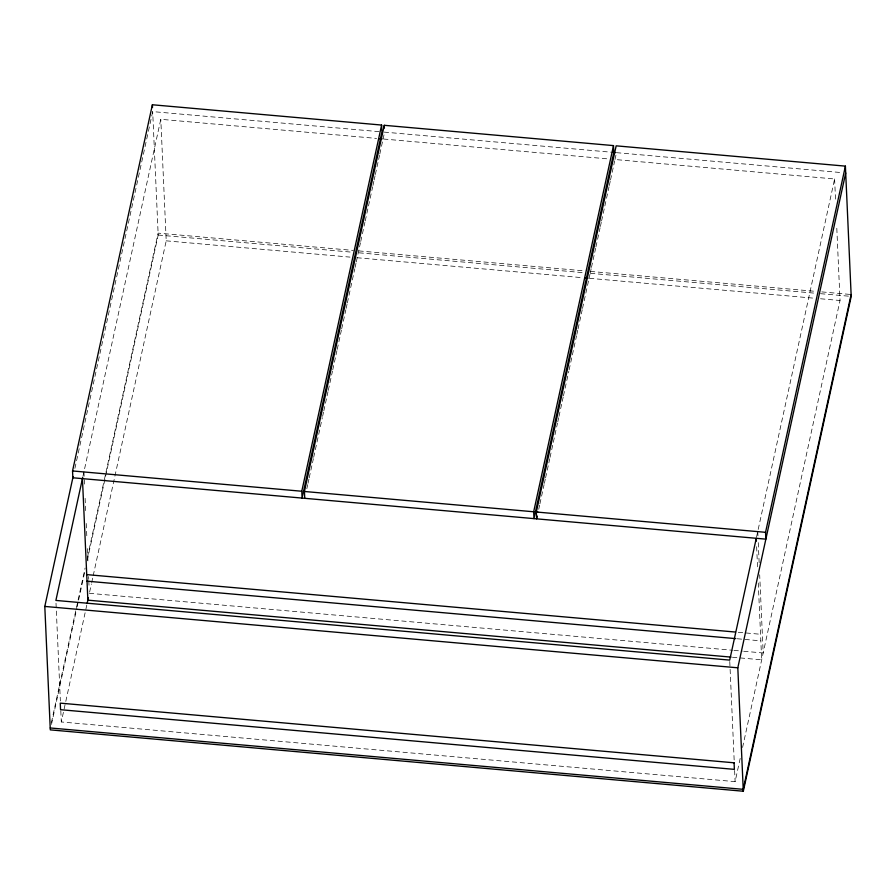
<?xml version="1.0" encoding="UTF-8"?>
<svg xmlns="http://www.w3.org/2000/svg" width="896" height="896" viewBox="0 0 896 896"><rect width="100%" height="100%" fill="white"/><g stroke="black" fill="none" stroke-linecap="round" stroke-linejoin="round"><path stroke-width="0.67" stroke-dasharray="4.48 3.36" d="M74.906 468.373L152.69 111.608L381.92 131.902M82.947 476.347L160.798 119.302L376.578 138.41M51.408 722.501L85.086 568.03M87.472 557.099L104.16 480.547M104.462 479.181L105.65 473.715M105.952 472.349L158.11 233.128L353.315 250.421M51.486 724.405L76.821 608.205M77.123 606.838L78.31 601.373M78.613 600.006L85.176 569.934M87.259 560.37L158.189 235.032L152.69 111.608M740.186 758.397L735.123 781.637L61.309 721.963L86.934 604.419M89.611 592.11L91.403 583.912M91.706 582.546L92.893 577.08M93.195 575.714L166.208 240.834L160.798 119.302M306.824 488.746L307.72 484.646M308.022 483.28L308.918 479.181M309.21 477.814L312.189 464.162M312.491 462.795L313.387 458.696M313.678 457.33L322.325 417.704M322.616 416.338L323.512 412.238M323.814 410.872L326.794 397.208M327.085 395.842L327.981 391.742M328.283 390.376L332.45 371.246M332.752 369.88L335.731 356.216M336.022 354.85L336.918 350.75M337.221 349.384L340.2 335.72M340.491 334.354L341.387 330.254M341.678 328.888L345.856 309.758M346.147 308.392L347.043 304.293M347.346 302.926L354.794 268.766M355.085 267.4L355.981 263.301M356.283 261.934L359.262 248.27M359.554 246.904L360.45 242.805M360.752 241.438L364.918 222.32M365.221 220.954L368.2 207.29M368.491 205.923L372.669 186.794M372.96 185.427L373.856 181.328M374.158 179.962L375.054 175.862M375.346 174.496L378.325 160.832M378.627 159.466L379.523 155.366M379.814 154L383.992 134.87M538.72 509.286L539.616 505.187M539.907 503.821L544.085 484.691M544.376 483.325L545.272 479.226M545.574 477.859L548.554 464.195M548.845 462.829L549.741 458.73M550.043 457.363L553.022 443.699M553.314 442.333L557.491 423.203M557.782 421.837L558.678 417.738M558.981 416.371L561.96 402.707M562.251 401.341L563.147 397.242M563.45 395.875L568.814 371.28M569.106 369.914L572.085 356.25M572.387 354.883L576.554 335.765M576.856 334.398L577.741 330.299M578.043 328.933L581.022 315.269M581.325 313.902L582.21 309.803M582.512 308.437L589.96 274.277M590.262 272.91L591.147 268.811M591.45 267.445L594.429 253.781M594.731 252.414L595.616 248.315M595.918 246.949L600.085 227.819M600.387 226.453L601.283 222.354M601.574 220.987L604.554 207.323M604.856 205.957L609.022 186.827M609.325 185.461L610.221 181.362M610.512 179.995L613.491 166.331M613.794 164.965L614.69 160.866M614.981 159.499L616.179 154.034M756.526 537.085L834.613 178.976L614.645 159.488M742.571 747.466L840.022 300.496L836.662 225.064M384.16 132.104L613.805 152.432M616.47 152.667L842.923 172.726M383.544 139.026L607.69 158.872M358.893 250.914L584.786 270.917M590.363 271.41L816.256 291.413M821.834 291.906L851.11 294.504M158.189 235.032L352.016 252.19M358.982 252.818L583.475 272.686M590.453 273.314L814.946 293.194M820.523 293.686L848.411 296.15M166.208 240.834L349.978 257.107M356.933 257.723L582.467 277.693M589.434 278.309L813.579 298.155M820.534 298.771L840.022 300.496M738.27 632.296L760.536 634.267M737.162 638.747L760.838 640.842M89.354 593.309L732.547 650.261M733.936 650.384L742.291 651.123M743.68 651.246L763.179 652.971L759.685 574.75M732.446 657.238L761.678 659.826L758.262 582.994M834.613 178.976L835.542 199.92M757.758 531.44L758.005 537.029M758.262 542.618L759.192 563.573M756.638 546.683L757.568 567.627M729.77 661.494L734.25 762.082M734.619 770.459L735.123 781.637M83.944 471.778L84.627 487.144M85.12 498.322L85.747 512.288M86.24 523.466L86.867 537.432M87.36 548.61L88.054 563.976M88.614 576.542L88.738 579.342M88.794 580.742L89.107 587.72M56.011 603.232L60.368 701.008M60.805 710.797L61.309 721.963"/><path stroke-width="1.34" d="M537.23 516.118L536.637 518.851L536.334 512.008L616.168 145.835L845.398 166.13L765.554 532.314L765.856 539.146L72.856 477.781L72.542 470.949L152.387 104.765L381.618 125.059L381.92 131.902L302.075 498.075L301.773 491.243L381.618 125.059M845.398 166.13L851.2 296.397L743.31 791.235L50.299 729.87L44.8 606.435L73.114 476.582M82.712 477.422L55.888 600.432L729.702 660.106L756.235 538.451M87.237 603.053L88.357 597.878M304.741 498.31L304.438 491.478L384.283 125.306L613.502 145.6L613.805 152.432L533.971 518.616L533.669 511.773L613.502 145.6M743.31 791.235L737.811 667.8L845.701 172.973M851.11 294.504L743.221 789.331L50.21 727.966M612.842 152.354L615.63 152.6M379.366 138.656L382.155 138.902M585.256 277.939L588.045 278.186M535.013 511.717L537.79 511.963M72.542 470.949L301.773 491.243M304.438 491.478L533.669 511.773M536.334 512.008L765.554 532.314M86.722 574.605L735.482 632.05M87.013 581.168L735.773 638.624M731.058 657.115L87.864 600.163L82.443 478.632M44.8 606.435L737.811 667.8M756.269 538.294L756.392 541.094M384.283 125.306L384.395 128.038M152.387 104.765L152.51 107.498M734.082 762.798L60.256 703.136L60.547 709.699L734.373 769.373L734.082 762.798"/></g></svg>
